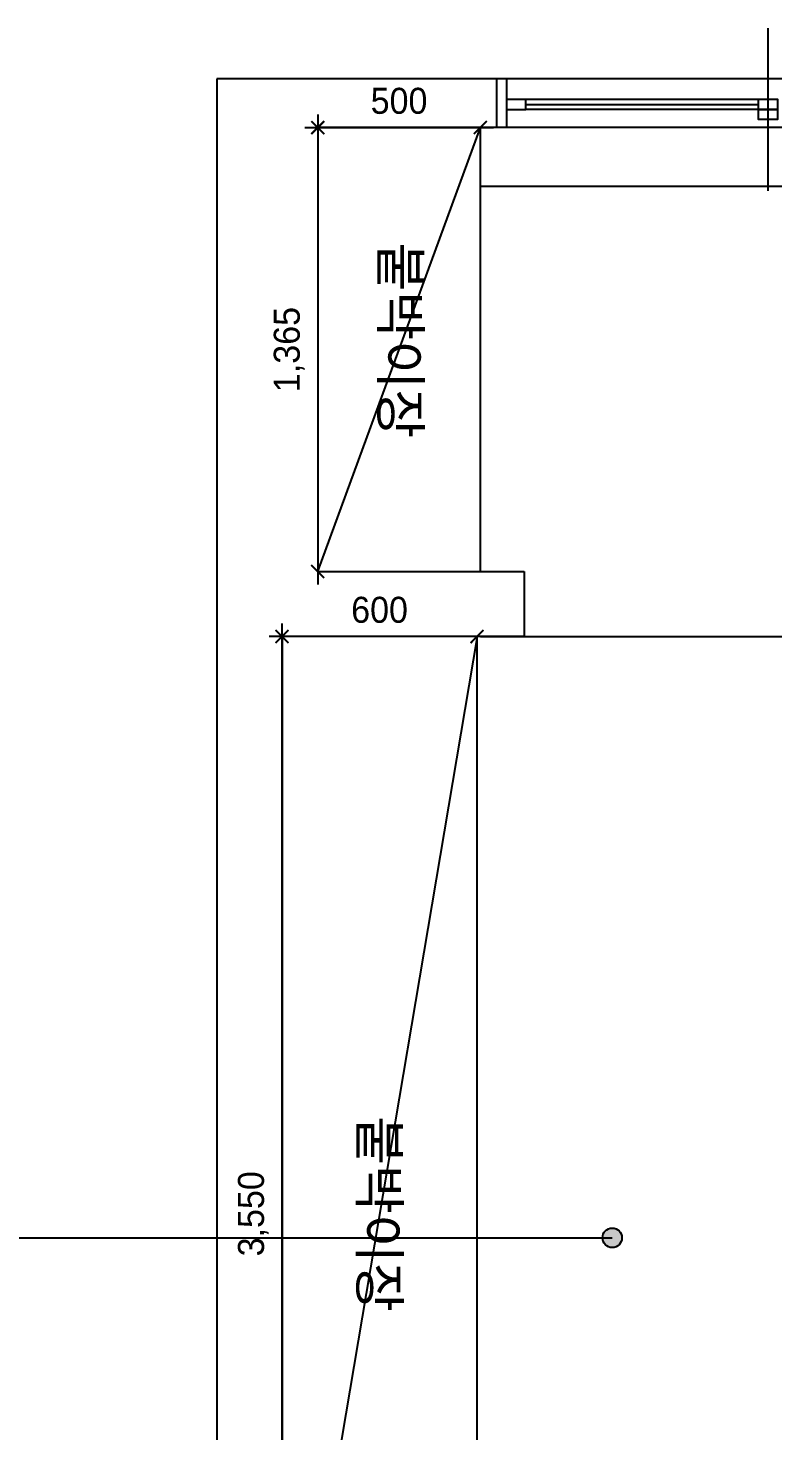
# Model space of a CAD drawing. Header units: inches. Extents: x 3778 to 56227, y -16914 to 35091.
# Drawn here: x 8819 to 11110, y 14362 to 18675 of the extents above; entities that cross this region are included whole.
import ezdxf

# ---------------------------------------------------------------- set-up
doc = ezdxf.new("R2010")
doc.units = ezdxf.units.IN
doc.header["$LTSCALE"] = 100
doc.header["$MEASUREMENT"] = 0
doc.header["$PDSIZE"] = 700.071425
for name, color, linetype in [('0-ELC TEXT', 7, 'Continuous'), ('06-FUR', 6, 'Continuous'), ('07-DIM WAL', 5, 'Continuous'), ('RC-LIGHT', 7, 'Continuous'), ('도면층2', 2, 'Continuous'), ('도면층4', 4, 'Continuous'), ('도면층5', 5, 'Continuous')]:
    doc.layers.add(name, color=color, linetype=linetype)
doc.styles.add('HY 울릉도 L', font='')
doc.styles.add('코레일둥고', font='Korail_Round_Gothic_Medium.ttf')
doc.styles.get('HY 울릉도 L').set_extended_font_data('HY울릉도L')
doc.dimstyles.new('40', dxfattribs={"dimscale": 40, "dimtxt": 2, "dimasz": 1, "dimexe": 1, "dimexo": 1, "dimgap": 1, "dimtad": 1, "dimdec": 0, "dimrnd": 0.05, "dimdsep": 46, "dimlunit": 6, "dimtxsty": 'HY 울릉도 L', "dimblk": 'ARCHTICK', "dimcen": 2.5, "dimdle": 1, "dimclrd": 133, "dimclre": 133, "dimclrt": 30, "dimadec": 0, "dimazin": 0, "dimtfac": 1, "dimtdec": 0, "dimtix": 1, "dimtmove": 2, "dimatfit": 3, "dimldrblk": 'ARCHTICK', "dimfxl": 0, "dimlwd": -1, "dimlwe": -1, "dimarcsym": 0})

# ---------------------------------------------------------------- blocks, each defined once
blk = doc.blocks.new('FSFF')
at = {"layer": '도면층2'}
for p, q in [((42137.4, 8547.4), (41277.4, 8547.4)), ((41277.4, 8547.4), (41277.4, -1117.6)), ((42137.4, 8547.4), (42137.4, 8397.4)), ((42137.4, 8397.4), (41587.4, 8397.4)), ((41587.4, 8397.4), (41587.4, 7032.4)), ((41587.4, 7032.4), (42222.4, 7032.4)), ((42222.4, 7032.4), (42222.4, 6832.4)), ((42222.4, 6832.4), (41477.4, 6832.4)), ((41477.4, 6832.4), (41477.4, 2002.4))]:
    blk.add_line(p, q, dxfattribs=at)
at = {"layer": '도면층4'}
for p, q in [((42972.4, 8203.4), (42972.4, 8703.4)), ((45267.4, 8547.4), (42137.4, 8547.4)), ((42137.4, 8547.4), (42137.4, 8397.4)), ((42167.4, 8547.4), (42167.4, 8397.4)), ((42227.4, 8468.4), (42942.4, 8468.4)), ((45267.4, 8397.4), (42137.4, 8397.4))]:
    blk.add_line(p, q, dxfattribs=at)
for points in [[(42167.4, 8483.4), (42167.4, 8453.4), (42227.4, 8453.4), (42227.4, 8483.4)], [(42942.4, 8483.4), (42942.4, 8453.4), (43002.4, 8453.4), (43002.4, 8483.4)], [(42942.4, 8453.4), (42942.4, 8423.4), (43002.4, 8423.4), (43002.4, 8453.4)]]:
    blk.add_lwpolyline(points, close=True, dxfattribs=at)
at = {"layer": '도면층5'}
for p, q in [((42942.4, 8483.4), (42227.4, 8483.4)), ((42942.4, 8453.4), (42227.4, 8453.4))]:
    blk.add_line(p, q, dxfattribs=at)
blk = doc.blocks.new('_ArchTick')
at = {"color": 0, "linetype": 'ByBlock', "const_width": 0.15}
blk.add_lwpolyline([(-0.5, -0.5), (0.5, 0.5)], dxfattribs=at)
blk = doc.blocks.new('*D30')
at = {"layer": '07-DIM WAL', "color": 133}
blk.add_line((10239.8, 16804.4), (9559.8, 16804.4), dxfattribs=at)
at = {"layer": 'Defpoints', "color": 0}
for p in [(9599.8, 16804.4), (9599.8, 16804.4), (10199.8, 16804.4)]:
    blk.add_point(p, dxfattribs=at)
at = {"layer": '07-DIM WAL', "color": 133, "xscale": 40, "yscale": 40, "zscale": 40, "rotation": 180}
blk.add_blockref('_ArchTick', (9599.8, 16804.4), dxfattribs=at)
at = {"layer": '07-DIM WAL', "color": 133, "xscale": 40, "yscale": 40, "zscale": 40}
blk.add_blockref('_ArchTick', (10199.8, 16804.4), dxfattribs=at)
at = {"layer": '07-DIM WAL', "color": 30, "insert": (9899.8, 16886.1), "char_height": 80, "attachment_point": 5, "style": 'HY 울릉도 L'}
blk.add_mtext('600', dxfattribs=at)
blk = doc.blocks.new('*D33')
at = {"layer": '07-DIM WAL', "color": 133}
blk.add_line((9599.8, 13214.4), (9599.8, 16844.4), dxfattribs=at)
at = {"layer": 'Defpoints', "color": 0}
for p in [(9599.8, 16804.4), (9599.8, 16804.4), (9599.8, 13254.4)]:
    blk.add_point(p, dxfattribs=at)
at = {"layer": '07-DIM WAL', "color": 133, "xscale": 40, "yscale": 40, "zscale": 40}
for p, rotation in [((9599.8, 16804.4), 90), ((9599.8, 13254.4), 270)]:
    blk.add_blockref('_ArchTick', p, dxfattribs=dict(at, rotation=rotation))
at = {"layer": '07-DIM WAL', "color": 30, "insert": (9511.8, 15029.4), "char_height": 80, "attachment_point": 5, "rotation": 90, "style": 'HY 울릉도 L'}
blk.add_mtext('3,550', dxfattribs=at)
blk = doc.blocks.new('*D36')
at = {"layer": '07-DIM WAL', "color": 133}
blk.add_line((9669.8, 18369.4), (10249.8, 18369.4), dxfattribs=at)
at = {"layer": 'Defpoints', "color": 0}
for p in [(9709.8, 18369.4), (10209.8, 18369.4), (10209.8, 18369.4)]:
    blk.add_point(p, dxfattribs=at)
at = {"layer": '07-DIM WAL', "color": 133, "xscale": 40, "yscale": 40, "zscale": 40, "rotation": 180}
blk.add_blockref('_ArchTick', (9709.8, 18369.4), dxfattribs=at)
at = {"layer": '07-DIM WAL', "color": 133, "xscale": 40, "yscale": 40, "zscale": 40}
blk.add_blockref('_ArchTick', (10209.8, 18369.4), dxfattribs=at)
at = {"layer": '07-DIM WAL', "color": 30, "insert": (9959.8, 18451.2), "char_height": 80, "attachment_point": 5, "style": 'HY 울릉도 L'}
blk.add_mtext('500', dxfattribs=at)
blk = doc.blocks.new('*D37')
at = {"layer": '07-DIM WAL', "color": 133}
blk.add_line((9709.8, 18409.4), (9709.8, 16964.4), dxfattribs=at)
at = {"layer": 'Defpoints', "color": 0}
for p in [(9709.8, 18369.4), (9709.8, 17004.4), (9709.8, 17004.4)]:
    blk.add_point(p, dxfattribs=at)
at = {"layer": '07-DIM WAL', "color": 133, "xscale": 40, "yscale": 40, "zscale": 40}
for p, rotation in [((9709.8, 18369.4), 90), ((9709.8, 17004.4), 270)]:
    blk.add_blockref('_ArchTick', p, dxfattribs=dict(at, rotation=rotation))
at = {"layer": '07-DIM WAL', "color": 30, "insert": (9621.8, 17686.9), "char_height": 80, "attachment_point": 5, "rotation": 90, "style": 'HY 울릉도 L'}
blk.add_mtext('1,365', dxfattribs=at)

msp = doc.modelspace()

# ---------------------------------------------------------------- hatches: boundary and pattern name
at = {"layer": '0-ELC TEXT'}
h = msp.add_hatch(color=256, dxfattribs=at)
h.dxf.hatch_style = 1
edge = h.paths.add_edge_path()
edge.add_arc((10615.5, 14955.6), 30, 180, 540, ccw=False)

# ---------------------------------------------------------------- linework, layer by layer
msp.add_line((8678.5, 14955.6), (10615.5, 14955.6), dxfattribs=at)
msp.add_circle((10615.5, 14955.6), 30, dxfattribs=at)
at = {"layer": '06-FUR'}
for p, q in [((9709.8, 17004.4), (10209.8, 18369.4)), ((10199.8, 16804.4), (9599.8, 13254.4))]:
    msp.add_line(p, q, dxfattribs=at)
for points in [[(9709.8, 17004.4), (10209.8, 17004.4), (10209.8, 18369.4), (9709.8, 18369.4), (9709.8, 17004.4)], [(9599.8, 13254.4), (10199.8, 13254.4), (10199.8, 16804.4), (9599.8, 16804.4), (9599.8, 13254.4)]]:
    msp.add_lwpolyline(points, dxfattribs=at)
at = {"layer": 'RC-LIGHT'}
for points in [[(10209.8, 18189.4), (13444.8, 18189.4)], [(10209.8, 16804.4), (13444.8, 16804.4)]]:
    msp.add_lwpolyline(points, dxfattribs=at)

# ---------------------------------------------------------------- block references
at = {"layer": '07-DIM WAL'}
msp.add_blockref('FSFF', (-31877.6, 9972), dxfattribs=at)

# ---------------------------------------------------------------- texts
at = {"layer": '0-ELC TEXT', "style": '코레일둥고'}
for p in [(9904.4, 18016.5), (9839.3, 15330)]:
    msp.add_text('붙박이장', height=120, rotation=270, dxfattribs=at).set_placement(p)

# ---------------------------------------------------------------- dimensions: what is measured, and where the dimension line sits
at = {"layer": '07-DIM WAL'}
for base, p1, p2, picture, middle in [((10209.8, 18369.4), (9709.8, 18369.4), (10209.8, 18369.4), '*D36', (9959.8, 18451.2)), ((9599.8, 16804.4), (10199.8, 16804.4), (9599.8, 16804.4), '*D30', (9899.8, 16886.1))]:
    dim = msp.add_linear_dim(base=base, p1=p1, p2=p2, dimstyle='40', override={"dimfxl": 1.25}, dxfattribs=at)
    dim.commit()
    dim.dimension.update_dxf_attribs({"geometry": picture, "text_midpoint": middle})
for base, p1, p2, picture, middle in [((9709.8, 17004.4), (9709.8, 18369.4), (9709.8, 17004.4), '*D37', (9621.8, 17686.9)), ((9599.8, 16804.4), (9599.8, 13254.4), (9599.8, 16804.4), '*D33', (9511.8, 15029.4))]:
    dim = msp.add_linear_dim(base=base, p1=p1, p2=p2, angle=90, dimstyle='40', override={"dimfxl": 1.25}, dxfattribs=at)
    dim.commit()
    dim.dimension.update_dxf_attribs({"geometry": picture, "text_midpoint": middle})

doc.saveas('drawing.dxf')
